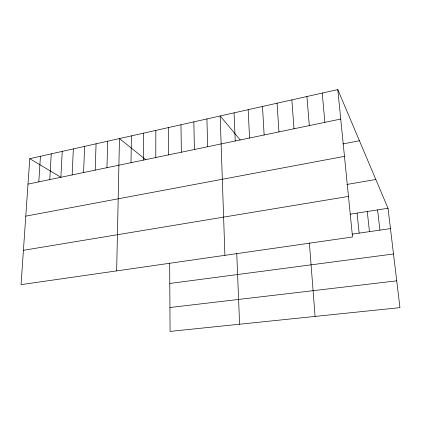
<?xml version="1.0" encoding="UTF-8"?>
<svg xmlns="http://www.w3.org/2000/svg" width="421" height="421" viewBox="0 0 421 421"><rect width="100%" height="100%" fill="white"/><g stroke="black" fill="none" stroke-linecap="round" stroke-linejoin="round"><path stroke-width="0.63" d="M155.791 157.528L155.828 130.399M143.308 160.127L143.529 133.157M131.01 162.685L131.405 135.878M116.654 270.898L119.459 138.556L145.724 159.643M106.95 167.695L107.681 141.198M95.183 170.142L96.072 143.803M83.584 172.557L84.632 146.366M72.149 174.936L73.349 148.897M62.224 151.392L60.877 177.278L29.759 158.675L21.05 284.638L352.535 236.991L337.784 89.589L29.759 158.675M49.767 179.593L51.251 153.854M38.806 181.872L40.432 156.28M28.002 184.119L340.731 119.048M342.894 143.945L359.429 140.73M25.786 216.147L344.462 156.349M346.851 184.472L375.827 179.478M23.423 250.306L348.472 196.418M350.13 214.189L388.015 208.274L399.95 307.646L170.068 331.411L169.679 263.178M352.124 234.155L390.451 228.587M169.795 283.459L393.503 253.979M169.931 307.509L396.729 280.849M240.217 139.982L220.178 115.964L224.909 255.337M337.784 89.589L388.015 208.274M377.584 209.9L379.9 230.119M367.27 211.51L369.464 231.634M357.066 213.105L359.145 233.134M322.223 93.083L324.891 122.343M306.92 96.514L309.314 125.584M309.377 242.88L315.082 316.418M291.864 99.888L294 128.768M277.06 103.208L278.944 131.905M262.493 106.476L264.13 134.983M248.164 109.692L249.564 138.02M234.06 112.854L235.228 140.998M236.76 253.531L239.591 324.223M206.916 118.943L207.658 146.74M193.855 121.869L194.391 149.497M180.988 124.758L181.33 152.218M168.316 127.6L168.463 154.891"/></g></svg>
